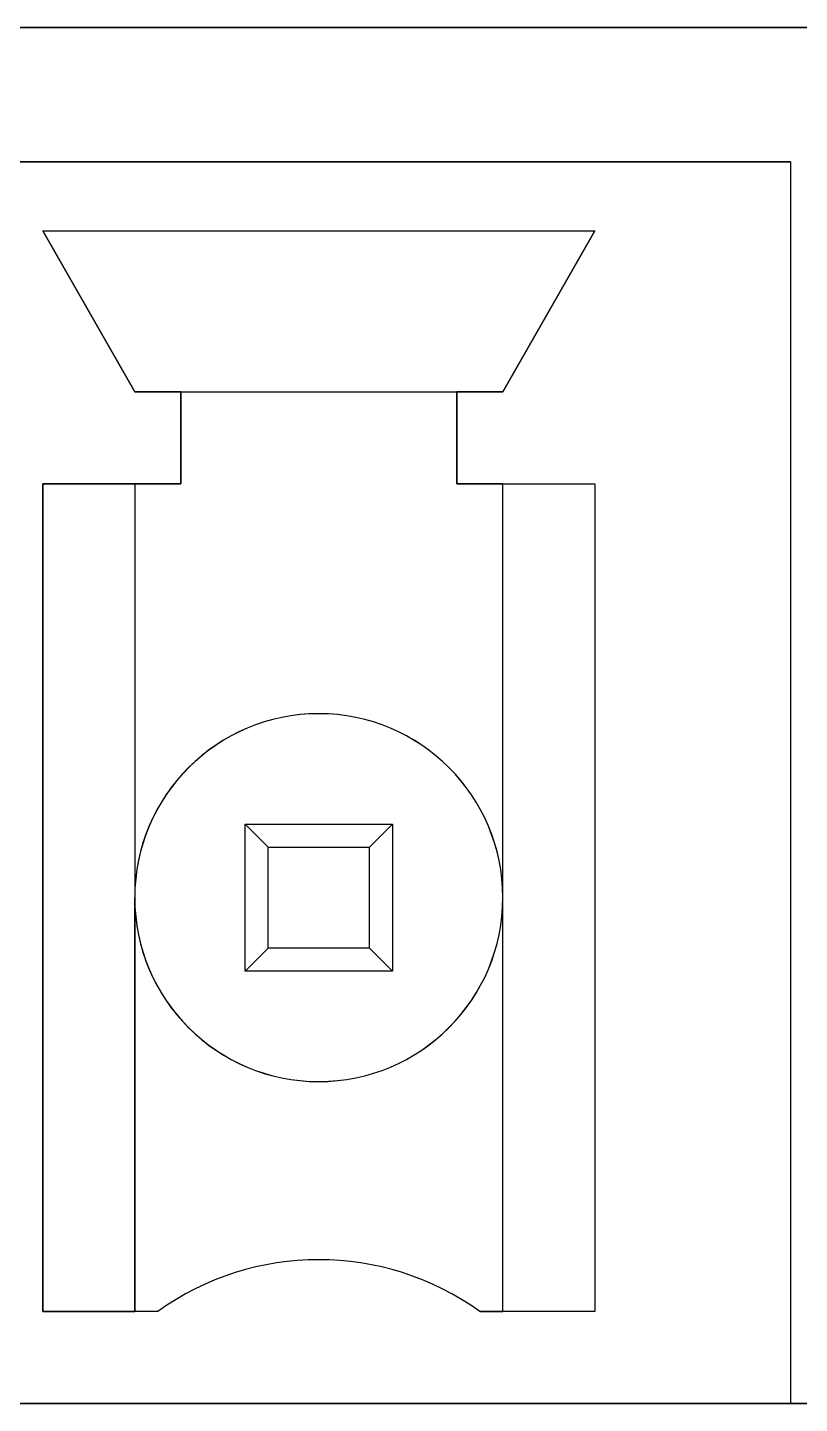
# Model space of a CAD drawing. Header units: millimetres. Extents: x -58 to 58, y -6 to 23.
# Drawn here: x -18.25 to -13.99, y 6.7 to 14.3 of the extents above; entities that cross this region are included whole.
import ezdxf

# ---------------------------------------------------------------- set-up
doc = ezdxf.new("R2010")
doc.units = ezdxf.units.MM
doc.header["$MEASUREMENT"] = 0
doc.layers.add('CL57_ASM', color=7, linetype='CONTINUOUS')

msp = doc.modelspace()

# ---------------------------------------------------------------- linework, layer by layer
at = {"layer": 'CL57_ASM'}
for p, q in [((42.2, 14.3, -1), (-43.8, 14.3, -1)), ((-43.8, 14.3), (42.2, 14.3)), ((-43.8, 14.3), (42.2, 14.3)), ((42.2, 14.3, -1), (-43.8, 14.3, -1)), ((42.2, 14.3, -1), (-43.8, 14.3, -1)), ((-43.8, 14.3), (42.2, 14.3)), ((-43.8, 14.3), (42.2, 14.3)), ((42.2, 14.3, -1), (-43.8, 14.3, -1)), ((42.2, 14.3, -1), (-43.8, 14.3, -1)), ((-43.8, 14.3), (42.2, 14.3)), ((-43.8, 14.3), (42.2, 14.3)), ((42.2, 14.3, -1), (-43.8, 14.3, -1)), ((-30.673, 13.558, -9.144), (-14.036, 13.558, -9.144)), ((-14.036, 13.558), (-30.673, 13.558)), ((-30.673, 13.558, -9.144), (-14.036, 13.558, -9.144)), ((-14.036, 13.558), (-30.673, 13.558)), ((-30.673, 13.558, -9.144), (-14.036, 13.558, -9.144)), ((-14.036, 13.558), (-30.673, 13.558)), ((-30.673, 13.558, -9.144), (-14.036, 13.558, -9.144)), ((-14.036, 13.558), (-30.673, 13.558)), ((-30.673, 13.558, -9.144), (-14.036, 13.558, -9.144)), ((-14.036, 13.558), (-30.673, 13.558)), ((-30.673, 13.558, -9.144), (-14.036, 13.558, -9.144)), ((-14.036, 13.558), (-30.673, 13.558)), ((-14.036, 13.558, -9.144), (-14.036, 6.7, -9.144)), ((-14.036, 13.558, -9.144), (-14.036, 13.558)), ((-14.036, 13.558), (-14.036, 6.7)), ((-14.036, 13.558, -9.144), (-14.036, 6.7, -9.144)), ((-14.036, 13.558, -9.144), (-14.036, 13.558)), ((-14.036, 13.558), (-14.036, 6.7)), ((-14.036, 13.558, -9.144), (-14.036, 6.7, -9.144)), ((-14.036, 13.558, -9.144), (-14.036, 13.558)), ((-14.036, 13.558), (-14.036, 6.7)), ((-14.036, 13.558, -9.144), (-14.036, 6.7, -9.144)), ((-14.036, 13.558, -9.144), (-14.036, 13.558)), ((-14.036, 13.558), (-14.036, 6.7)), ((-14.036, 13.558, -9.144), (-14.036, 6.7, -9.144)), ((-14.036, 13.558, -9.144), (-14.036, 13.558)), ((-14.036, 13.558), (-14.036, 6.7)), ((-14.036, 13.558, -9.144), (-14.036, 6.7, -9.144)), ((-14.036, 13.558, -9.144), (-14.036, 13.558)), ((-14.036, 13.558), (-14.036, 6.7)), ((-18.1635, 13.177), (-17.6555, 12.288)), ((-18.1635, 13.177), (-15.1155, 13.177)), ((-18.1635, 13.177, -8.128), (-15.1155, 13.177, -8.128)), ((-18.1635, 13.177), (-18.1635, 13.177, -8.128)), ((-18.1635, 13.177), (-15.1155, 13.177)), ((-17.6555, 12.288, -8.128), (-18.1635, 13.177, -8.128)), ((-18.1635, 13.177, -8.128), (-15.1155, 13.177, -8.128)), ((-18.1635, 13.177), (-18.1635, 13.177, -8.128)), ((-18.1635, 13.177), (-17.6555, 12.288)), ((-17.6555, 12.288, -8.128), (-18.1635, 13.177, -8.128)), ((-18.1635, 13.177), (-17.6555, 12.288)), ((-18.1635, 13.177), (-15.1155, 13.177)), ((-18.1635, 13.177, -8.128), (-15.1155, 13.177, -8.128)), ((-18.1635, 13.177), (-18.1635, 13.177, -8.128)), ((-18.1635, 13.177), (-15.1155, 13.177)), ((-17.6555, 12.288, -8.128), (-18.1635, 13.177, -8.128)), ((-18.1635, 13.177, -8.128), (-15.1155, 13.177, -8.128)), ((-18.1635, 13.177), (-18.1635, 13.177, -8.128)), ((-18.1635, 13.177), (-17.6555, 12.288)), ((-17.6555, 12.288, -8.128), (-18.1635, 13.177, -8.128)), ((-18.1635, 13.177), (-17.6555, 12.288)), ((-18.1635, 13.177), (-15.1155, 13.177)), ((-18.1635, 13.177, -8.128), (-15.1155, 13.177, -8.128)), ((-18.1635, 13.177), (-18.1635, 13.177, -8.128)), ((-18.1635, 13.177), (-15.1155, 13.177)), ((-17.6555, 12.288, -8.128), (-18.1635, 13.177, -8.128)), ((-18.1635, 13.177, -8.128), (-15.1155, 13.177, -8.128)), ((-18.1635, 13.177), (-18.1635, 13.177, -8.128)), ((-18.1635, 13.177), (-17.6555, 12.288)), ((-17.6555, 12.288, -8.128), (-18.1635, 13.177, -8.128)), ((-15.6235, 12.288), (-15.1155, 13.177)), ((-15.1155, 13.177, -8.128), (-15.6235, 12.288, -8.128)), ((-15.1155, 13.177, -8.128), (-15.6235, 12.288, -8.128)), ((-15.6235, 12.288), (-15.1155, 13.177)), ((-15.6235, 12.288), (-15.1155, 13.177)), ((-15.1155, 13.177, -8.128), (-15.6235, 12.288, -8.128)), ((-15.1155, 13.177, -8.128), (-15.6235, 12.288, -8.128)), ((-15.6235, 12.288), (-15.1155, 13.177)), ((-15.6235, 12.288), (-15.1155, 13.177)), ((-15.1155, 13.177, -8.128), (-15.6235, 12.288, -8.128)), ((-15.1155, 13.177, -8.128), (-15.6235, 12.288, -8.128)), ((-15.6235, 12.288), (-15.1155, 13.177)), ((-15.1155, 13.177, -8.128), (-15.1155, 13.177)), ((-15.1155, 13.177, -8.128), (-15.1155, 13.177)), ((-15.1155, 13.177, -8.128), (-15.1155, 13.177)), ((-15.1155, 13.177, -8.128), (-15.1155, 13.177)), ((-15.1155, 13.177, -8.128), (-15.1155, 13.177)), ((-15.1155, 13.177, -8.128), (-15.1155, 13.177)), ((-17.4015, 12.288), (-17.6555, 12.288)), ((-17.6555, 12.288, -8.128), (-15.6235, 12.288, -8.128)), ((-17.6555, 12.288, -8.128), (-15.6235, 12.288, -8.128)), ((-17.6555, 12.288, -8.128), (-17.6555, 12.288)), ((-17.4015, 12.288), (-17.6555, 12.288)), ((-17.6555, 12.288, -8.128), (-17.6555, 12.288)), ((-17.4015, 12.288), (-17.6555, 12.288)), ((-17.6555, 12.288, -8.128), (-15.6235, 12.288, -8.128)), ((-17.6555, 12.288, -8.128), (-15.6235, 12.288, -8.128)), ((-17.6555, 12.288, -8.128), (-17.6555, 12.288)), ((-17.4015, 12.288), (-17.6555, 12.288)), ((-17.6555, 12.288, -8.128), (-17.6555, 12.288)), ((-17.4015, 12.288), (-17.6555, 12.288)), ((-17.6555, 12.288, -8.128), (-15.6235, 12.288, -8.128)), ((-17.6555, 12.288, -8.128), (-15.6235, 12.288, -8.128)), ((-17.6555, 12.288, -8.128), (-17.6555, 12.288)), ((-17.4015, 12.288), (-17.6555, 12.288)), ((-17.6555, 12.288, -8.128), (-17.6555, 12.288)), ((-17.4015, 11.78), (-17.4015, 12.288)), ((-17.4015, 12.288), (-17.4015, 12.288, -6.985)), ((-17.4015, 12.288, -6.985), (-15.8775, 12.288, -6.985)), ((-17.4015, 12.288, -6.985), (-15.8775, 12.288, -6.985)), ((-17.4015, 12.288, -6.985), (-17.4015, 11.78, -6.985)), ((-17.4015, 12.288, -6.985), (-17.4015, 11.78, -6.985)), ((-17.4015, 12.288), (-17.4015, 12.288, -6.985)), ((-17.4015, 11.78), (-17.4015, 12.288)), ((-17.4015, 11.78), (-17.4015, 12.288)), ((-17.4015, 12.288), (-17.4015, 12.288, -6.985)), ((-17.4015, 12.288, -6.985), (-15.8775, 12.288, -6.985)), ((-17.4015, 12.288, -6.985), (-15.8775, 12.288, -6.985)), ((-17.4015, 12.288, -6.985), (-17.4015, 11.78, -6.985)), ((-17.4015, 12.288, -6.985), (-17.4015, 11.78, -6.985)), ((-17.4015, 12.288), (-17.4015, 12.288, -6.985)), ((-17.4015, 11.78), (-17.4015, 12.288)), ((-17.4015, 11.78), (-17.4015, 12.288)), ((-17.4015, 12.288), (-17.4015, 12.288, -6.985)), ((-17.4015, 12.288, -6.985), (-15.8775, 12.288, -6.985)), ((-17.4015, 12.288, -6.985), (-15.8775, 12.288, -6.985)), ((-17.4015, 12.288, -6.985), (-17.4015, 11.78, -6.985)), ((-17.4015, 12.288, -6.985), (-17.4015, 11.78, -6.985)), ((-17.4015, 12.288), (-17.4015, 12.288, -6.985)), ((-17.4015, 11.78), (-17.4015, 12.288)), ((-15.6235, 12.288), (-15.8775, 12.288)), ((-15.8775, 12.288), (-15.8775, 11.78)), ((-15.8775, 12.288, -6.985), (-15.8775, 12.288)), ((-15.6235, 12.288), (-15.8775, 12.288)), ((-15.8775, 11.78, -6.985), (-15.8775, 12.288, -6.985)), ((-15.8775, 11.78, -6.985), (-15.8775, 12.288, -6.985)), ((-15.8775, 12.288, -6.985), (-15.8775, 12.288)), ((-15.8775, 12.288), (-15.8775, 11.78)), ((-15.6235, 12.288), (-15.8775, 12.288)), ((-15.8775, 12.288), (-15.8775, 11.78)), ((-15.8775, 12.288, -6.985), (-15.8775, 12.288)), ((-15.6235, 12.288), (-15.8775, 12.288)), ((-15.8775, 11.78, -6.985), (-15.8775, 12.288, -6.985)), ((-15.8775, 11.78, -6.985), (-15.8775, 12.288, -6.985)), ((-15.8775, 12.288, -6.985), (-15.8775, 12.288)), ((-15.8775, 12.288), (-15.8775, 11.78)), ((-15.6235, 12.288), (-15.8775, 12.288)), ((-15.8775, 12.288), (-15.8775, 11.78)), ((-15.8775, 12.288, -6.985), (-15.8775, 12.288)), ((-15.6235, 12.288), (-15.8775, 12.288)), ((-15.8775, 11.78, -6.985), (-15.8775, 12.288, -6.985)), ((-15.8775, 11.78, -6.985), (-15.8775, 12.288, -6.985)), ((-15.8775, 12.288, -6.985), (-15.8775, 12.288)), ((-15.8775, 12.288), (-15.8775, 11.78)), ((-15.6235, 12.288, -8.128), (-15.6235, 12.288)), ((-15.6235, 12.288, -8.128), (-15.6235, 12.288)), ((-15.6235, 12.288, -8.128), (-15.6235, 12.288)), ((-15.6235, 12.288, -8.128), (-15.6235, 12.288)), ((-15.6235, 12.288, -8.128), (-15.6235, 12.288)), ((-15.6235, 12.288, -8.128), (-15.6235, 12.288)), ((-18.1635, 7.208), (-18.1635, 11.78)), ((-18.1635, 11.78), (-17.4015, 11.78)), ((-17.6555, 11.78, -8.128), (-18.1635, 11.78, -8.128)), ((-18.1635, 11.78, -8.128), (-18.1635, 7.208, -8.128)), ((-18.1635, 7.208), (-18.1635, 11.78)), ((-18.1635, 11.78, -8.128), (-18.1635, 7.208, -8.128)), ((-18.1635, 11.78, -8.128), (-18.1635, 11.78)), ((-17.6555, 11.78, -8.128), (-18.1635, 11.78, -8.128)), ((-18.1635, 11.78, -8.128), (-18.1635, 11.78)), ((-18.1635, 11.78), (-17.4015, 11.78)), ((-18.1635, 7.208), (-18.1635, 11.78)), ((-18.1635, 11.78), (-17.4015, 11.78)), ((-17.6555, 11.78, -8.128), (-18.1635, 11.78, -8.128)), ((-18.1635, 11.78, -8.128), (-18.1635, 7.208, -8.128)), ((-18.1635, 7.208), (-18.1635, 11.78)), ((-18.1635, 11.78, -8.128), (-18.1635, 7.208, -8.128)), ((-18.1635, 11.78, -8.128), (-18.1635, 11.78)), ((-17.6555, 11.78, -8.128), (-18.1635, 11.78, -8.128)), ((-18.1635, 11.78, -8.128), (-18.1635, 11.78)), ((-18.1635, 11.78), (-17.4015, 11.78)), ((-18.1635, 7.208), (-18.1635, 11.78)), ((-18.1635, 11.78), (-17.4015, 11.78)), ((-17.6555, 11.78, -8.128), (-18.1635, 11.78, -8.128)), ((-18.1635, 11.78, -8.128), (-18.1635, 7.208, -8.128)), ((-18.1635, 7.208), (-18.1635, 11.78)), ((-18.1635, 11.78, -8.128), (-18.1635, 7.208, -8.128)), ((-18.1635, 11.78, -8.128), (-18.1635, 11.78)), ((-17.6555, 11.78, -8.128), (-18.1635, 11.78, -8.128)), ((-18.1635, 11.78, -8.128), (-18.1635, 11.78)), ((-18.1635, 11.78), (-17.4015, 11.78)), ((-17.4015, 11.78, -6.985), (-17.6555, 11.78, -6.985)), ((-17.6555, 11.78, -6.985), (-17.6555, 9.49543, -6.985)), ((-17.6555, 11.78, -8.128), (-17.6555, 7.208, -8.128)), ((-17.6555, 11.78, -6.985), (-17.6555, 11.78, -8.128)), ((-17.6555, 11.78, -6.985), (-17.6555, 9.49543, -6.985)), ((-17.6555, 11.78, -8.128), (-17.6555, 7.208, -8.128)), ((-17.4015, 11.78, -6.985), (-17.6555, 11.78, -6.985)), ((-17.6555, 11.78, -6.985), (-17.6555, 11.78, -8.128)), ((-17.4015, 11.78, -6.985), (-17.6555, 11.78, -6.985)), ((-17.6555, 11.78, -6.985), (-17.6555, 9.49543, -6.985)), ((-17.6555, 11.78, -8.128), (-17.6555, 7.208, -8.128)), ((-17.6555, 11.78, -6.985), (-17.6555, 11.78, -8.128)), ((-17.6555, 11.78, -6.985), (-17.6555, 9.49543, -6.985)), ((-17.6555, 11.78, -8.128), (-17.6555, 7.208, -8.128)), ((-17.4015, 11.78, -6.985), (-17.6555, 11.78, -6.985)), ((-17.6555, 11.78, -6.985), (-17.6555, 11.78, -8.128)), ((-17.4015, 11.78, -6.985), (-17.6555, 11.78, -6.985)), ((-17.6555, 11.78, -6.985), (-17.6555, 9.49543, -6.985)), ((-17.6555, 11.78, -8.128), (-17.6555, 7.208, -8.128)), ((-17.6555, 11.78, -6.985), (-17.6555, 11.78, -8.128)), ((-17.6555, 11.78, -6.985), (-17.6555, 9.49543, -6.985)), ((-17.6555, 11.78, -8.128), (-17.6555, 7.208, -8.128)), ((-17.4015, 11.78, -6.985), (-17.6555, 11.78, -6.985)), ((-17.6555, 11.78, -6.985), (-17.6555, 11.78, -8.128)), ((-17.4015, 11.78, -6.985), (-17.4015, 11.78)), ((-17.4015, 11.78, -6.985), (-17.4015, 11.78)), ((-17.4015, 11.78, -6.985), (-17.4015, 11.78)), ((-17.4015, 11.78, -6.985), (-17.4015, 11.78)), ((-17.4015, 11.78, -6.985), (-17.4015, 11.78)), ((-17.4015, 11.78, -6.985), (-17.4015, 11.78)), ((-15.8775, 11.78), (-15.1155, 11.78)), ((-15.6235, 11.78, -6.985), (-15.8775, 11.78, -6.985)), ((-15.8775, 11.78), (-15.1155, 11.78)), ((-15.6235, 11.78, -6.985), (-15.8775, 11.78, -6.985)), ((-15.8775, 11.78), (-15.8775, 11.78, -6.985)), ((-15.8775, 11.78), (-15.8775, 11.78, -6.985)), ((-15.8775, 11.78), (-15.1155, 11.78)), ((-15.6235, 11.78, -6.985), (-15.8775, 11.78, -6.985)), ((-15.8775, 11.78), (-15.1155, 11.78)), ((-15.6235, 11.78, -6.985), (-15.8775, 11.78, -6.985)), ((-15.8775, 11.78), (-15.8775, 11.78, -6.985)), ((-15.8775, 11.78), (-15.8775, 11.78, -6.985)), ((-15.8775, 11.78), (-15.1155, 11.78)), ((-15.6235, 11.78, -6.985), (-15.8775, 11.78, -6.985)), ((-15.8775, 11.78), (-15.1155, 11.78)), ((-15.6235, 11.78, -6.985), (-15.8775, 11.78, -6.985)), ((-15.8775, 11.78), (-15.8775, 11.78, -6.985)), ((-15.8775, 11.78), (-15.8775, 11.78, -6.985)), ((-15.6235, 9.494, -6.985), (-15.6235, 11.78, -6.985)), ((-15.6235, 9.494, -6.985), (-15.6235, 11.78, -6.985)), ((-15.6235, 7.208, -8.128), (-15.6235, 11.78, -8.128)), ((-15.6235, 11.78, -8.128), (-15.6235, 11.78, -6.985)), ((-15.6235, 11.78, -8.128), (-15.1155, 11.78, -8.128)), ((-15.6235, 11.78, -8.128), (-15.6235, 11.78, -6.985)), ((-15.6235, 7.208, -8.128), (-15.6235, 11.78, -8.128)), ((-15.6235, 11.78, -8.128), (-15.1155, 11.78, -8.128)), ((-15.6235, 9.494, -6.985), (-15.6235, 11.78, -6.985)), ((-15.6235, 9.494, -6.985), (-15.6235, 11.78, -6.985)), ((-15.6235, 7.208, -8.128), (-15.6235, 11.78, -8.128)), ((-15.6235, 11.78, -8.128), (-15.6235, 11.78, -6.985)), ((-15.6235, 11.78, -8.128), (-15.1155, 11.78, -8.128)), ((-15.6235, 11.78, -8.128), (-15.6235, 11.78, -6.985)), ((-15.6235, 7.208, -8.128), (-15.6235, 11.78, -8.128)), ((-15.6235, 11.78, -8.128), (-15.1155, 11.78, -8.128)), ((-15.6235, 9.494, -6.985), (-15.6235, 11.78, -6.985)), ((-15.6235, 9.494, -6.985), (-15.6235, 11.78, -6.985)), ((-15.6235, 7.208, -8.128), (-15.6235, 11.78, -8.128)), ((-15.6235, 11.78, -8.128), (-15.6235, 11.78, -6.985)), ((-15.6235, 11.78, -8.128), (-15.1155, 11.78, -8.128)), ((-15.6235, 11.78, -8.128), (-15.6235, 11.78, -6.985)), ((-15.6235, 7.208, -8.128), (-15.6235, 11.78, -8.128)), ((-15.6235, 11.78, -8.128), (-15.1155, 11.78, -8.128)), ((-15.1155, 11.78), (-15.1155, 7.208)), ((-15.1155, 11.78, -8.128), (-15.1155, 11.78)), ((-15.1155, 11.78, -8.128), (-15.1155, 7.208, -8.128)), ((-15.1155, 11.78, -8.128), (-15.1155, 11.78)), ((-15.1155, 11.78), (-15.1155, 7.208)), ((-15.1155, 11.78, -8.128), (-15.1155, 7.208, -8.128)), ((-15.1155, 11.78), (-15.1155, 7.208)), ((-15.1155, 11.78, -8.128), (-15.1155, 11.78)), ((-15.1155, 11.78, -8.128), (-15.1155, 7.208, -8.128)), ((-15.1155, 11.78, -8.128), (-15.1155, 11.78)), ((-15.1155, 11.78), (-15.1155, 7.208)), ((-15.1155, 11.78, -8.128), (-15.1155, 7.208, -8.128)), ((-15.1155, 11.78), (-15.1155, 7.208)), ((-15.1155, 11.78, -8.128), (-15.1155, 11.78)), ((-15.1155, 11.78, -8.128), (-15.1155, 7.208, -8.128)), ((-15.1155, 11.78, -8.128), (-15.1155, 11.78)), ((-15.1155, 11.78), (-15.1155, 7.208)), ((-15.1155, 11.78, -8.128), (-15.1155, 7.208, -8.128)), ((-17.0459, 9.9004, -5.969), (-16.2331, 9.9004, -5.969)), ((-17.0459, 9.0876, -5.969), (-17.0459, 9.9004, -5.969)), ((-17.0459, 9.0876, -5.969), (-17.0459, 9.9004, -5.969)), ((-17.0459, 9.9004, -2.032), (-17.0459, 9.9004, -5.969)), ((-17.0459, 9.0876, -2.032), (-17.0459, 9.9004, -2.032)), ((-17.0459, 9.9004, -2.032), (-17.0459, 9.9004, -5.969)), ((-17.0459, 9.9004, -2.032), (-16.2331, 9.9004, -2.032)), ((-17.0459, 9.9004, -5.969), (-16.2331, 9.9004, -5.969)), ((-17.0459, 9.0876, -2.032), (-17.0459, 9.9004, -2.032)), ((-16.9189, 9.7734, -1.27), (-17.0459, 9.9004, -2.032)), ((-17.0459, 9.9004, -2.032), (-16.2331, 9.9004, -2.032)), ((-16.9189, 9.7734, -1.27), (-17.0459, 9.9004, -2.032)), ((-17.0459, 9.9004, -5.969), (-16.2331, 9.9004, -5.969)), ((-17.0459, 9.0876, -5.969), (-17.0459, 9.9004, -5.969)), ((-17.0459, 9.0876, -5.969), (-17.0459, 9.9004, -5.969)), ((-17.0459, 9.9004, -2.032), (-17.0459, 9.9004, -5.969)), ((-17.0459, 9.0876, -2.032), (-17.0459, 9.9004, -2.032)), ((-17.0459, 9.9004, -2.032), (-17.0459, 9.9004, -5.969)), ((-17.0459, 9.9004, -2.032), (-16.2331, 9.9004, -2.032)), ((-17.0459, 9.9004, -5.969), (-16.2331, 9.9004, -5.969)), ((-17.0459, 9.0876, -2.032), (-17.0459, 9.9004, -2.032)), ((-16.9189, 9.7734, -1.27), (-17.0459, 9.9004, -2.032)), ((-17.0459, 9.9004, -2.032), (-16.2331, 9.9004, -2.032)), ((-16.9189, 9.7734, -1.27), (-17.0459, 9.9004, -2.032)), ((-17.0459, 9.9004, -5.969), (-16.2331, 9.9004, -5.969)), ((-17.0459, 9.0876, -5.969), (-17.0459, 9.9004, -5.969)), ((-17.0459, 9.0876, -5.969), (-17.0459, 9.9004, -5.969)), ((-17.0459, 9.9004, -2.032), (-17.0459, 9.9004, -5.969)), ((-17.0459, 9.0876, -2.032), (-17.0459, 9.9004, -2.032)), ((-17.0459, 9.9004, -2.032), (-17.0459, 9.9004, -5.969)), ((-17.0459, 9.9004, -2.032), (-16.2331, 9.9004, -2.032)), ((-17.0459, 9.9004, -5.969), (-16.2331, 9.9004, -5.969)), ((-17.0459, 9.0876, -2.032), (-17.0459, 9.9004, -2.032)), ((-16.9189, 9.7734, -1.27), (-17.0459, 9.9004, -2.032)), ((-17.0459, 9.9004, -2.032), (-16.2331, 9.9004, -2.032)), ((-16.9189, 9.7734, -1.27), (-17.0459, 9.9004, -2.032)), ((-16.3601, 9.7734, -1.27), (-16.2331, 9.9004, -2.032)), ((-16.3601, 9.7734, -1.27), (-16.2331, 9.9004, -2.032)), ((-16.3601, 9.7734, -1.27), (-16.2331, 9.9004, -2.032)), ((-16.3601, 9.7734, -1.27), (-16.2331, 9.9004, -2.032)), ((-16.3601, 9.7734, -1.27), (-16.2331, 9.9004, -2.032)), ((-16.3601, 9.7734, -1.27), (-16.2331, 9.9004, -2.032)), ((-16.2331, 9.9004, -5.969), (-16.2331, 9.0876, -5.969)), ((-16.2331, 9.9004, -2.032), (-16.2331, 9.9004, -5.969)), ((-16.2331, 9.9004, -2.032), (-16.2331, 9.9004, -5.969)), ((-16.2331, 9.9004, -2.032), (-16.2331, 9.0876, -2.032)), ((-16.2331, 9.9004, -5.969), (-16.2331, 9.0876, -5.969)), ((-16.2331, 9.9004, -2.032), (-16.2331, 9.0876, -2.032)), ((-16.2331, 9.9004, -5.969), (-16.2331, 9.0876, -5.969)), ((-16.2331, 9.9004, -2.032), (-16.2331, 9.9004, -5.969)), ((-16.2331, 9.9004, -2.032), (-16.2331, 9.9004, -5.969)), ((-16.2331, 9.9004, -2.032), (-16.2331, 9.0876, -2.032)), ((-16.2331, 9.9004, -5.969), (-16.2331, 9.0876, -5.969)), ((-16.2331, 9.9004, -2.032), (-16.2331, 9.0876, -2.032)), ((-16.2331, 9.9004, -5.969), (-16.2331, 9.0876, -5.969)), ((-16.2331, 9.9004, -2.032), (-16.2331, 9.9004, -5.969)), ((-16.2331, 9.9004, -2.032), (-16.2331, 9.9004, -5.969)), ((-16.2331, 9.9004, -2.032), (-16.2331, 9.0876, -2.032)), ((-16.2331, 9.9004, -5.969), (-16.2331, 9.0876, -5.969)), ((-16.2331, 9.9004, -2.032), (-16.2331, 9.0876, -2.032)), ((-16.9189, 9.2146, -1.27), (-16.9189, 9.7734, -1.27)), ((-16.9189, 9.7734, -1.27), (-16.3601, 9.7734, -1.27)), ((-16.9189, 9.2146, -1.27), (-16.9189, 9.7734, -1.27)), ((-16.9189, 9.7734, -1.27), (-16.3601, 9.7734, -1.27)), ((-16.9189, 9.2146, -1.27), (-16.9189, 9.7734, -1.27)), ((-16.9189, 9.7734, -1.27), (-16.3601, 9.7734, -1.27)), ((-16.9189, 9.2146, -1.27), (-16.9189, 9.7734, -1.27)), ((-16.9189, 9.7734, -1.27), (-16.3601, 9.7734, -1.27)), ((-16.9189, 9.2146, -1.27), (-16.9189, 9.7734, -1.27)), ((-16.9189, 9.7734, -1.27), (-16.3601, 9.7734, -1.27)), ((-16.9189, 9.2146, -1.27), (-16.9189, 9.7734, -1.27)), ((-16.9189, 9.7734, -1.27), (-16.3601, 9.7734, -1.27)), ((-16.3601, 9.2146, -1.27), (-16.3601, 9.7734, -1.27)), ((-16.3601, 9.2146, -1.27), (-16.3601, 9.7734, -1.27)), ((-16.3601, 9.2146, -1.27), (-16.3601, 9.7734, -1.27)), ((-16.3601, 9.2146, -1.27), (-16.3601, 9.7734, -1.27)), ((-16.3601, 9.2146, -1.27), (-16.3601, 9.7734, -1.27)), ((-16.3601, 9.2146, -1.27), (-16.3601, 9.7734, -1.27)), ((-17.6555, 9.494, -5.969), (-17.6555, 9.494, -6.985)), ((-17.6555, 9.494, -5.969), (-17.6555, 9.494, -6.985)), ((-17.6555, 9.494, -5.969), (-17.6555, 9.494, -6.985)), ((-17.6555, 9.494, -5.969), (-17.6555, 9.494, -6.985)), ((-17.6555, 9.494, -5.969), (-17.6555, 9.494, -6.985)), ((-17.6555, 9.494, -5.969), (-17.6555, 9.494, -6.985)), ((-17.6555, 7.208, -6.985), (-17.6555, 9.49257, -6.985)), ((-17.6555, 7.208, -6.985), (-17.6555, 9.49257, -6.985)), ((-17.6555, 7.208, -6.985), (-17.6555, 9.49257, -6.985)), ((-17.6555, 7.208, -6.985), (-17.6555, 9.49257, -6.985)), ((-17.6555, 7.208, -6.985), (-17.6555, 9.49257, -6.985)), ((-17.6555, 7.208, -6.985), (-17.6555, 9.49257, -6.985)), ((-15.6235, 7.208, -6.985), (-15.6235, 9.494, -6.985)), ((-15.6235, 7.208, -6.985), (-15.6235, 9.494, -6.985)), ((-15.6235, 9.494, -6.985), (-15.6235, 9.494, -5.969)), ((-15.6235, 9.494, -6.985), (-15.6235, 9.494, -5.969)), ((-15.6235, 7.208, -6.985), (-15.6235, 9.494, -6.985)), ((-15.6235, 7.208, -6.985), (-15.6235, 9.494, -6.985)), ((-15.6235, 9.494, -6.985), (-15.6235, 9.494, -5.969)), ((-15.6235, 9.494, -6.985), (-15.6235, 9.494, -5.969)), ((-15.6235, 7.208, -6.985), (-15.6235, 9.494, -6.985)), ((-15.6235, 7.208, -6.985), (-15.6235, 9.494, -6.985)), ((-15.6235, 9.494, -6.985), (-15.6235, 9.494, -5.969)), ((-15.6235, 9.494, -6.985), (-15.6235, 9.494, -5.969)), ((-16.9189, 9.2146, -1.27), (-17.0459, 9.0876, -2.032)), ((-16.9189, 9.2146, -1.27), (-17.0459, 9.0876, -2.032)), ((-16.9189, 9.2146, -1.27), (-17.0459, 9.0876, -2.032)), ((-16.9189, 9.2146, -1.27), (-17.0459, 9.0876, -2.032)), ((-16.9189, 9.2146, -1.27), (-17.0459, 9.0876, -2.032)), ((-16.9189, 9.2146, -1.27), (-17.0459, 9.0876, -2.032)), ((-16.3601, 9.2146, -1.27), (-16.9189, 9.2146, -1.27)), ((-16.3601, 9.2146, -1.27), (-16.9189, 9.2146, -1.27)), ((-16.3601, 9.2146, -1.27), (-16.9189, 9.2146, -1.27)), ((-16.3601, 9.2146, -1.27), (-16.9189, 9.2146, -1.27)), ((-16.3601, 9.2146, -1.27), (-16.9189, 9.2146, -1.27)), ((-16.3601, 9.2146, -1.27), (-16.9189, 9.2146, -1.27)), ((-16.2331, 9.0876, -2.032), (-16.3601, 9.2146, -1.27)), ((-16.2331, 9.0876, -2.032), (-16.3601, 9.2146, -1.27)), ((-16.2331, 9.0876, -2.032), (-16.3601, 9.2146, -1.27)), ((-16.2331, 9.0876, -2.032), (-16.3601, 9.2146, -1.27)), ((-16.2331, 9.0876, -2.032), (-16.3601, 9.2146, -1.27)), ((-16.2331, 9.0876, -2.032), (-16.3601, 9.2146, -1.27)), ((-16.2331, 9.0876, -5.969), (-17.0459, 9.0876, -5.969)), ((-17.0459, 9.0876, -5.969), (-17.0459, 9.0876, -2.032)), ((-16.2331, 9.0876, -5.969), (-17.0459, 9.0876, -5.969)), ((-17.0459, 9.0876, -5.969), (-17.0459, 9.0876, -2.032)), ((-16.2331, 9.0876, -2.032), (-17.0459, 9.0876, -2.032)), ((-16.2331, 9.0876, -2.032), (-17.0459, 9.0876, -2.032)), ((-16.2331, 9.0876, -5.969), (-17.0459, 9.0876, -5.969)), ((-17.0459, 9.0876, -5.969), (-17.0459, 9.0876, -2.032)), ((-16.2331, 9.0876, -5.969), (-17.0459, 9.0876, -5.969)), ((-17.0459, 9.0876, -5.969), (-17.0459, 9.0876, -2.032)), ((-16.2331, 9.0876, -2.032), (-17.0459, 9.0876, -2.032)), ((-16.2331, 9.0876, -2.032), (-17.0459, 9.0876, -2.032)), ((-16.2331, 9.0876, -5.969), (-17.0459, 9.0876, -5.969)), ((-17.0459, 9.0876, -5.969), (-17.0459, 9.0876, -2.032)), ((-16.2331, 9.0876, -5.969), (-17.0459, 9.0876, -5.969)), ((-17.0459, 9.0876, -5.969), (-17.0459, 9.0876, -2.032)), ((-16.2331, 9.0876, -2.032), (-17.0459, 9.0876, -2.032)), ((-16.2331, 9.0876, -2.032), (-17.0459, 9.0876, -2.032)), ((-16.2331, 9.0876, -2.032), (-16.2331, 9.0876, -5.969)), ((-16.2331, 9.0876, -2.032), (-16.2331, 9.0876, -5.969)), ((-16.2331, 9.0876, -2.032), (-16.2331, 9.0876, -5.969)), ((-16.2331, 9.0876, -2.032), (-16.2331, 9.0876, -5.969)), ((-16.2331, 9.0876, -2.032), (-16.2331, 9.0876, -5.969)), ((-16.2331, 9.0876, -2.032), (-16.2331, 9.0876, -5.969)), ((-17.5285, 7.208), (-18.1635, 7.208)), ((-18.1635, 7.208, -8.128), (-17.6555, 7.208, -8.128)), ((-18.1635, 7.208, -8.128), (-17.6555, 7.208, -8.128)), ((-18.1635, 7.208, -8.128), (-18.1635, 7.208)), ((-17.5285, 7.208), (-18.1635, 7.208)), ((-18.1635, 7.208, -8.128), (-18.1635, 7.208)), ((-17.5285, 7.208), (-18.1635, 7.208)), ((-18.1635, 7.208, -8.128), (-17.6555, 7.208, -8.128)), ((-18.1635, 7.208, -8.128), (-17.6555, 7.208, -8.128)), ((-18.1635, 7.208, -8.128), (-18.1635, 7.208)), ((-17.5285, 7.208), (-18.1635, 7.208)), ((-18.1635, 7.208, -8.128), (-18.1635, 7.208)), ((-17.5285, 7.208), (-18.1635, 7.208)), ((-18.1635, 7.208, -8.128), (-17.6555, 7.208, -8.128)), ((-18.1635, 7.208, -8.128), (-17.6555, 7.208, -8.128)), ((-18.1635, 7.208, -8.128), (-18.1635, 7.208)), ((-17.5285, 7.208), (-18.1635, 7.208)), ((-18.1635, 7.208, -8.128), (-18.1635, 7.208)), ((-17.6555, 7.208, -8.128), (-17.6555, 7.208, -6.985)), ((-17.5285, 7.208, -6.985), (-17.6555, 7.208, -6.985)), ((-17.6555, 7.208, -8.128), (-17.6555, 7.208, -6.985)), ((-17.5285, 7.208, -6.985), (-17.6555, 7.208, -6.985)), ((-17.6555, 7.208, -8.128), (-17.6555, 7.208, -6.985)), ((-17.5285, 7.208, -6.985), (-17.6555, 7.208, -6.985)), ((-17.6555, 7.208, -8.128), (-17.6555, 7.208, -6.985)), ((-17.5285, 7.208, -6.985), (-17.6555, 7.208, -6.985)), ((-17.6555, 7.208, -8.128), (-17.6555, 7.208, -6.985)), ((-17.5285, 7.208, -6.985), (-17.6555, 7.208, -6.985)), ((-17.6555, 7.208, -8.128), (-17.6555, 7.208, -6.985)), ((-17.5285, 7.208, -6.985), (-17.6555, 7.208, -6.985)), ((-17.5285, 7.208), (-17.5285, 7.208, -6.985)), ((-17.5285, 7.208), (-17.5285, 7.208, -6.985)), ((-17.5285, 7.208), (-17.5285, 7.208, -6.985)), ((-17.5285, 7.208), (-17.5285, 7.208, -6.985)), ((-17.5285, 7.208), (-17.5285, 7.208, -6.985)), ((-17.5285, 7.208), (-17.5285, 7.208, -6.985)), ((-15.1155, 7.208), (-15.7505, 7.208)), ((-15.7505, 7.208, -6.985), (-15.6235, 7.208, -6.985)), ((-15.1155, 7.208), (-15.7505, 7.208)), ((-15.7505, 7.208, -6.985), (-15.6235, 7.208, -6.985)), ((-15.7505, 7.208, -6.985), (-15.7505, 7.208)), ((-15.7505, 7.208, -6.985), (-15.7505, 7.208)), ((-15.1155, 7.208), (-15.7505, 7.208)), ((-15.7505, 7.208, -6.985), (-15.6235, 7.208, -6.985)), ((-15.1155, 7.208), (-15.7505, 7.208)), ((-15.7505, 7.208, -6.985), (-15.6235, 7.208, -6.985)), ((-15.7505, 7.208, -6.985), (-15.7505, 7.208)), ((-15.7505, 7.208, -6.985), (-15.7505, 7.208)), ((-15.1155, 7.208), (-15.7505, 7.208)), ((-15.7505, 7.208, -6.985), (-15.6235, 7.208, -6.985)), ((-15.1155, 7.208), (-15.7505, 7.208)), ((-15.7505, 7.208, -6.985), (-15.6235, 7.208, -6.985)), ((-15.7505, 7.208, -6.985), (-15.7505, 7.208)), ((-15.7505, 7.208, -6.985), (-15.7505, 7.208)), ((-15.1155, 7.208, -8.128), (-15.6235, 7.208, -8.128)), ((-15.6235, 7.208, -8.128), (-15.6235, 7.208, -6.985)), ((-15.6235, 7.208, -8.128), (-15.6235, 7.208, -6.985)), ((-15.1155, 7.208, -8.128), (-15.6235, 7.208, -8.128)), ((-15.1155, 7.208, -8.128), (-15.6235, 7.208, -8.128)), ((-15.6235, 7.208, -8.128), (-15.6235, 7.208, -6.985)), ((-15.6235, 7.208, -8.128), (-15.6235, 7.208, -6.985)), ((-15.1155, 7.208, -8.128), (-15.6235, 7.208, -8.128)), ((-15.1155, 7.208, -8.128), (-15.6235, 7.208, -8.128)), ((-15.6235, 7.208, -8.128), (-15.6235, 7.208, -6.985)), ((-15.6235, 7.208, -8.128), (-15.6235, 7.208, -6.985)), ((-15.1155, 7.208, -8.128), (-15.6235, 7.208, -8.128)), ((-15.1155, 7.208), (-15.1155, 7.208, -8.128)), ((-15.1155, 7.208), (-15.1155, 7.208, -8.128)), ((-15.1155, 7.208), (-15.1155, 7.208, -8.128)), ((-15.1155, 7.208), (-15.1155, 7.208, -8.128)), ((-15.1155, 7.208), (-15.1155, 7.208, -8.128)), ((-15.1155, 7.208), (-15.1155, 7.208, -8.128)), ((47.5, 6.7, -64.7), (-47.5, 6.7, -64.7)), ((47.5, 6.7, -64.7), (-47.5, 6.7, -64.7)), ((47.5, 6.7, -64.7), (-47.5, 6.7, -64.7)), ((47.5, 6.7, -64.7), (-47.5, 6.7, -64.7)), ((47.5, 6.7, -64.7), (-47.5, 6.7, -64.7)), ((47.5, 6.7, -64.7), (-47.5, 6.7, -64.7)), ((-14.036, 6.7, -2), (-30.673, 6.7, -2)), ((-30.673, 6.7, -9.144), (-14.036, 6.7, -9.144)), ((-14.036, 6.7, -2), (-30.673, 6.7, -2)), ((-14.036, 6.7), (-30.673, 6.7)), ((-30.673, 6.7, -9.144), (-14.036, 6.7, -9.144)), ((-14.036, 6.7), (-30.673, 6.7)), ((-14.036, 6.7, -2), (-30.673, 6.7, -2)), ((-30.673, 6.7, -9.144), (-14.036, 6.7, -9.144)), ((-14.036, 6.7, -2), (-30.673, 6.7, -2)), ((-14.036, 6.7), (-30.673, 6.7)), ((-30.673, 6.7, -9.144), (-14.036, 6.7, -9.144)), ((-14.036, 6.7), (-30.673, 6.7)), ((-14.036, 6.7, -2), (-30.673, 6.7, -2)), ((-30.673, 6.7, -9.144), (-14.036, 6.7, -9.144)), ((-14.036, 6.7, -2), (-30.673, 6.7, -2)), ((-14.036, 6.7), (-30.673, 6.7)), ((-30.673, 6.7, -9.144), (-14.036, 6.7, -9.144)), ((-14.036, 6.7), (-30.673, 6.7)), ((-14.036, 6.7, -2), (-13.936, 6.7, -2)), ((-14.036, 6.7, -9.144), (-14.036, 6.7, -2)), ((-14.036, 6.7, -2), (-13.936, 6.7, -2)), ((-14.036, 6.7, -2), (-14.036, 6.7)), ((-14.036, 6.7, -9.144), (-14.036, 6.7, -2)), ((-14.036, 6.7, -2), (-14.036, 6.7)), ((-14.036, 6.7, -2), (-13.936, 6.7, -2)), ((-14.036, 6.7, -9.144), (-14.036, 6.7, -2)), ((-14.036, 6.7, -2), (-13.936, 6.7, -2)), ((-14.036, 6.7, -2), (-14.036, 6.7)), ((-14.036, 6.7, -9.144), (-14.036, 6.7, -2)), ((-14.036, 6.7, -2), (-14.036, 6.7)), ((-14.036, 6.7, -2), (-13.936, 6.7, -2)), ((-14.036, 6.7, -9.144), (-14.036, 6.7, -2)), ((-14.036, 6.7, -2), (-13.936, 6.7, -2)), ((-14.036, 6.7, -2), (-14.036, 6.7)), ((-14.036, 6.7, -9.144), (-14.036, 6.7, -2)), ((-14.036, 6.7, -2), (-14.036, 6.7))]:
    msp.add_line(p, q, dxfattribs=at)
for centre, radius, start, end in [((-16.6395, 9.494, -5.969), 1.016, 0, 180), ((-16.6395, 9.494, -5.969), 1.016, 0, 180), ((-16.6395, 9.494, -5.969), 1.016, 0, 180), ((-16.6395, 9.494, -5.969), 1.016, 0, 180), ((-16.6395, 9.494, -5.969), 1.016, 0, 180), ((-16.6395, 9.494, -5.969), 1.016, 0, 180), ((-16.6395, 9.494, -6.985), 1.016, 0, 179.92), ((-16.6395, 9.494, -6.985), 1.016, 0, 179.92), ((-16.6395, 9.494, -6.985), 1.016, 0, 179.92), ((-16.6395, 9.494, -6.985), 1.016, 0, 179.92), ((-16.6395, 9.494, -6.985), 1.016, 0, 179.92), ((-16.6395, 9.494, -6.985), 1.016, 0, 179.92), ((-16.6395, 9.494, -5.969), 1.016, 180, 0), ((-16.6395, 9.494, -5.969), 1.016, 180, 0), ((-16.6395, 9.494, -5.969), 1.016, 180, 0), ((-16.6395, 9.494, -5.969), 1.016, 180, 0), ((-16.6395, 9.494, -5.969), 1.016, 180, 0), ((-16.6395, 9.494, -5.969), 1.016, 180, 0), ((-16.6395, 9.494, -6.985), 1.016, -179.92, 0), ((-16.6395, 9.494, -6.985), 1.016, -179.92, 0), ((-16.6395, 9.494, -6.985), 1.016, -179.92, 0), ((-16.6395, 9.494, -6.985), 1.016, -179.92, 0), ((-16.6395, 9.494, -6.985), 1.016, -179.92, 0), ((-16.6395, 9.494, -6.985), 1.016, -179.92, 0), ((-16.6395, 5.97016), 1.524, 54.3147, 125.685), ((-16.6395, 5.97016, -6.985), 1.524, 54.3147, 125.685), ((-16.6395, 5.97016, -6.985), 1.524, 54.3147, 125.685), ((-16.6395, 5.97016), 1.524, 54.3147, 125.685), ((-16.6395, 5.97016), 1.524, 54.3147, 125.685), ((-16.6395, 5.97016, -6.985), 1.524, 54.3147, 125.685), ((-16.6395, 5.97016, -6.985), 1.524, 54.3147, 125.685), ((-16.6395, 5.97016), 1.524, 54.3147, 125.685), ((-16.6395, 5.97016), 1.524, 54.3147, 125.685), ((-16.6395, 5.97016, -6.985), 1.524, 54.3147, 125.685), ((-16.6395, 5.97016, -6.985), 1.524, 54.3147, 125.685), ((-16.6395, 5.97016), 1.524, 54.3147, 125.685)]:
    msp.add_arc(centre, radius, start, end, dxfattribs=at)

doc.saveas('drawing.dxf')
